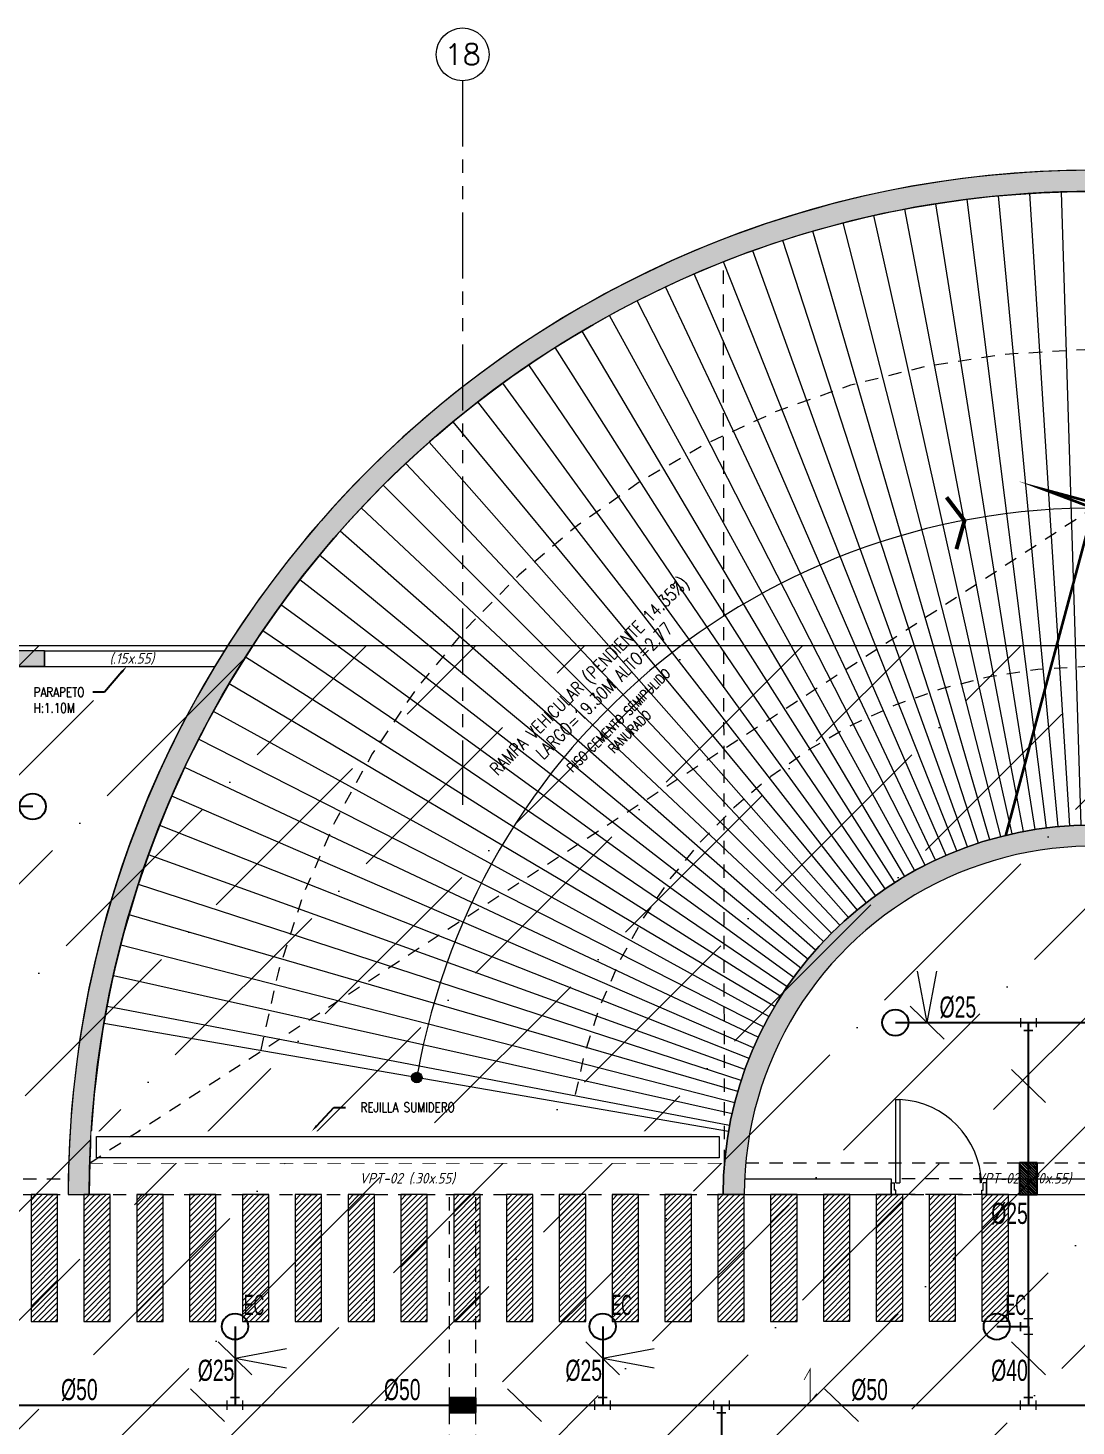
# Model space of a CAD drawing. Header units: millimetres. Extents: x 2085 to 2829, y 1347 to 1643.
# Drawn here: x 2213.61 to 2223.53, y 1451.9 to 1465.14 of the extents above; entities that cross this region are included whole.
import ezdxf
from ezdxf import colors
from ezdxf.entities.mleader import LeaderData, LeaderLine
from ezdxf.enums import TextEntityAlignment as Align
from ezdxf.math import Vec2, Vec3

# ---------------------------------------------------------------- set-up
doc = ezdxf.new("R2010")
doc.units = ezdxf.units.MM
doc.set_wipeout_variables(frame=1)
for name, pattern in [('DASHED2', [0.375, 0.25, -0.125]), ('HIDDEN', [0.375, 0.25, -0.125]), ('HIDDEN2', [0.1875, 0.125, -0.0625]), ('PHANTOM', [2.5, 1.25, -0.25, 0.25, -0.25, 0.25, -0.25]), ('PHANTOM2', [1.25, 0.625, -0.125, 0.125, -0.125, 0.125, -0.125])]:
    doc.linetypes.add(name, pattern=pattern)
doc.layers.get('0').update_dxf_attribs({"color": 251, "lineweight": 9})
for name, color, linetype, lineweight in [('000 SOS 911 - ACCESORIOS ACI', 3, 'Continuous', 20), ('000 SOS 911 ACCESORIOS', 3, 'Continuous', 20), ('000 SOS 911 ROCIADORES', 5, 'Continuous', 25), ('000 SOS 911 SOPORTES ACI', 3, 'Continuous', 25), ('000 SOS 911 TEXTOS ACI', 7, 'Continuous', 9), ('000 SOS 911 TUB. ENTERRADA  ACI', 5, 'DASHED2', 25), ('000 SOS 911 TUBERIA ACI', 3, 'Continuous', 25), ('A-EJES', 251, 'PHANTOM', 9), ('A-ESTRUCTURA-HATCH', 251, 'Continuous', 13), ('A-ESTRUCTURA-PLACAS', 251, 'Continuous', 13), ('A-ESTRUCTURA-VIGAS', 251, 'HIDDEN2', 13), ('A-HATCH', 251, 'Continuous', 9), ('A-MURO BAJO', 251, 'Continuous', 9), ('A-MUROS', 251, 'Continuous', 9), ('A-PROYECCIONES', 251, 'HIDDEN2', 9), ('A-PUERTAS', 251, 'Continuous', 9), ('A-TEXTO-ACABADO PISO', 251, 'Continuous', 13), ('A-TEXTO-AMBIENTES', 251, 'Continuous', 9), ('A-TEXTO-INDICACIONES', 251, 'Continuous', 13), ('CIRCULACION PEATONAL', 251, 'Continuous', 13)]:
    doc.layers.add(name, color=color, linetype=linetype, lineweight=lineweight)
doc.layers.add('A_50_Vigas Chata', color=251, linetype='HIDDEN', lineweight=13, plot=False)
doc.styles.add('APPIA -TEXTOS-GENERALES', font='isocp.shx', dxfattribs={"oblique": 15})
doc.styles.add('PIPE', font='ARIALN.TTF', dxfattribs={"width": 0.8})
doc.styles.add('ROMANS', font='romans.shx', dxfattribs={"width": 0.8})
doc.styles.add('TXT_COTAS', font='romans.shx', dxfattribs={"width": 0.8})

# ---------------------------------------------------------------- blocks, each defined once
blk = doc.blocks.new('002')
at = {"layer": '000 SOS 911 ROCIADORES'}
blk.add_circle((2884.506104445527, 1470.176833194866, 4.634801500000002e-09), 0.09524999999999999, dxfattribs=at)
at = {"layer": '000 SOS 911 ROCIADORES', "color": 5, "style": 'PIPE', "width": 0.6412731162854687}
blk.add_text('EC', height=0.1469262759924352, dxfattribs=at).set_placement((2884.569225549325, 1470.261506547405, 4.634801500000002e-09), (2884.719103270245, 1470.261506547405, 4.634801500000002e-09), align=Align.FIT)
blk = doc.blocks.new('003')
at = {"layer": '000 SOS 911 ROCIADORES', "xscale": 1.3, "yscale": 1.3, "zscale": 1.3}
blk.add_blockref('002', (-841.8386371544876, -416.7664252583314, -6.025241950000003e-09), dxfattribs=at)
blk = doc.blocks.new('ACCS.ELBOW.90')
at = {"layer": '000 SOS 911 - ACCESORIOS ACI', "color": 100}
for p, q in [((0.09787771556368699, 0.1681608932317555), (-0.09787771556368699, 0.1681608932317555)), ((0.1678695639186447, -0.0978777155636905), (0.1678695639186465, 0.0978777155636852))]:
    blk.add_line(p, q, dxfattribs=at)
at = {"layer": '000 SOS 911 - ACCESORIOS ACI', "color": 9}
for p in [(0, 0.1681608932317555), (0.1678695639186465, -1.8e-15)]:
    blk.add_line(p, (0, 0), dxfattribs=at)
blk = doc.blocks.new('007')
at = {"layer": '000 SOS 911 - ACCESORIOS ACI'}
for p, q in [((26830.92990924409, -4055.252466051674, -1.584734737499998e-08), (26830.83770673207, -4054.765165402389, -1.584734737499998e-08)), ((26830.92990924438, -4055.252466051674, -1.584734737499998e-08), (26831.02211175641, -4054.765165402389, -1.584734737499998e-08))]:
    blk.add_line(p, q, dxfattribs=at)
blk = doc.blocks.new('Soporte Longitudinal')
at = {"layer": '000 SOS 911 SOPORTES ACI', "const_width": 0.02}
blk.add_lwpolyline([(-0.1404625943177962, -0.1488582816818962), (-0.4048579904192593, 0), (0.4048579904192593, 0), (0.1965373173043189, 0.1643287883271114)], dxfattribs=at)
blk = doc.blocks.new('001')
at = {"layer": '000 SOS 911 ROCIADORES'}
blk.add_circle((2878.50211119696, 1470.134430152549, 1.5857718125e-08), 0.09524999999999999, dxfattribs=at)
blk = doc.blocks.new('PASE EN VIGA')
at = {"layer": '000 SOS 911 TUB. ENTERRADA  ACI'}
h = blk.add_hatch(dxfattribs=at)
h.set_pattern_fill('ANSI31', color=6, scale=0.004599999999999937)
h.set_pattern_definition([(45, (0, 0), (-0.01032729453922938, 0.01032729453922938), [])])
h.paths.add_polyline_path([(2188.782510092918, 1180.570196771768), (2188.782510092918, 1180.710196771768), (2188.532510092918, 1180.710196771768), (2188.532510092918, 1180.570196771768)])
at = {"layer": '000 SOS 911 TUB. ENTERRADA  ACI', "color": 6, "linetype": 'ByBlock'}
blk.add_lwpolyline([(2188.532510092918, 1180.570196771768), (2188.782510092918, 1180.570196771768), (2188.782510092918, 1180.710196771768), (2188.532510092918, 1180.710196771768)], close=True, dxfattribs=at)
blk = doc.blocks.new('d')
for p, q in [((1.31926236115396, 3.241842523682863), (3.580855242908001, 8.79928784398362)), ((1.374077335931361, 3.219459361163899), (3.729291272349656, 8.737413005903363, -1.935233945738587e-05)), ((1.474524972960353, 3.174709940562025), (4.001899867318571, 8.615961749805138, -1.935233945738587e-05)), ((1.573517434298992, 3.126827463274822), (4.270559070631862, 8.486007581697777, -1.935233945738587e-05)), ((1.670957022346556, 3.075859186239541), (4.535003745928407, 8.347678747028112, -1.935233945738587e-05)), ((1.766747577115893, 3.021855406463146), (4.794972921721637, 8.201111760688946, -1.935233945738587e-05)), ((1.860794566571712, 2.964869421208277), (5.050210038200021, 8.046451267786324, -1.935233945738587e-05)), ((1.953005175106227, 2.904957466991618), (5.300463206134737, 7.88384989858605, -1.935233945738587e-05)), ((2.043288405053318, 2.842178670689464), (5.545485457405448, 7.713468122296035, -1.935233945738587e-05)), ((2.131555154919624, 2.776594987139106), (5.785034984350204, 7.535474083386362, -1.935233945738587e-05)), ((2.217718318104744, 2.70827113953419), (6.018875379115343, 7.350043442333117, -1.935233945738587e-05)), ((2.301692859269679, 2.637274556094781), (6.246775871142745, 7.157359194941819, -1.935233945738587e-05)), ((2.383395908400416, 2.563675300218165), (6.468511549755931, 6.957611497491598, -1.935233945738587e-05)), ((2.462746833451092, 2.487546006217599), (6.683863587677479, 6.750997479306534, -1.935233945738587e-05)), ((2.53966732416302, 2.408961805514991), (6.892619461752474, 6.537721040425822, -1.935233945738587e-05)), ((2.614081471227109, 2.32800024934113), (7.094573149457574, 6.317992660216987, -1.935233945738587e-05)), ((2.68591583520174, 2.244741237722337), (7.2895253514871, 6.092029184335843, -1.935233945738587e-05)), ((2.755099523812532, 2.159266939386725), (7.477283671498299, 5.860053610987961, -1.935233945738587e-05)), ((2.821564262732863, 2.071661703288555), (7.657662815414369, 5.622294872067869, -1.935233945738587e-05)), ((2.885244456119835, 1.982011988060549), (7.830484771169722, 5.378987606847659, -1.935233945738587e-05)), ((2.946077263914049, 1.890406266786158), (7.995578982867301, 5.130371931241825, -1.935233945738587e-05)), ((3.004002648405731, 1.796934942947701), (8.152782524935901, 4.876693197526038, -1.935233945738587e-05)), ((3.058963445015252, 1.70169025962241), (8.301940253935754, 4.61820175522007, -1.935233945738587e-05)), ((3.110905413515866, 1.60476621449925), (8.442904969677329, 4.355152706615627, -1.935233945738587e-05)), ((3.159777294844389, 1.506258459063247), (8.57553755864501, 4.087805648334324, -1.935233945738587e-05)), ((3.205530856736004, 1.406264207558706), (8.699707126244903, 3.816424418240786, -1.935233945738587e-05)), ((3.248120948672295, 1.304882142692804), (8.815291133709252, 3.541276837931946, -1.935233945738587e-05)), ((3.287505534477532, 1.202212317846715), (8.922175513580441, 3.262634446145967, -1.935233945738587e-05)), ((3.323645750992, 1.0983560543973), (9.020254783332348, 2.980772227048874, -1.935233945738587e-05)), ((3.356505929492414, 0.9934158457908779), (9.109432150609791, 2.695968345738947, -1.935233945738587e-05)), ((3.386053642258048, 0.8874952562619001), (9.189619608223438, 2.40850386954844, -1.935233945738587e-05)), ((3.412259728647768, 0.7806988153606653), (9.260738019831479, 2.118662490742281, -1.935233945738587e-05)), ((3.435098326765001, 0.6731319196987897), (9.322717201896012, 1.826730247586966, -1.935233945738587e-05)), ((3.454546898603439, 0.5649007232859731), (9.375495987012982, 1.532995242625475, -1.935233945738587e-05)), ((3.470586248673499, 0.4561120392754674), (9.419022290036082, 1.237747357226908, -1.935233945738587e-05)), ((3.483200548216701, 0.3468732265755534), (9.453253155574203, 0.9412779631093144, -1.935233945738587e-05)), ((3.492377351038158, 0.2372920925263315), (9.478154800832272, 0.6438796417787671, -1.935233945738587e-05)), ((3.498107598163188, 0.127476779744029), (9.493702651932836, 0.345845889300108, -1.935233945738587e-05)), ((3.500385635532439, 0.01753566227853298), (9.499881364405155, 0.04747082875110209, -1.935233945738587e-05)), ((3.499209214933217, -0.09242275985889137), (9.496684841811657, -0.2509510805830359, -1.935233945738587e-05)), ((3.494579497724771, -0.2022899724543095), (9.484116236679256, -0.5491253305226564, -1.935233945738587e-05)), ((3.486501052044332, -0.3119575502350926), (9.462187955155969, -0.8467576615512371, -1.935233945738587e-05)), ((3.474981850944459, -0.4213172625750303), (9.430921635590494, -1.14355434384197, -1.935233945738587e-05)), ((3.441670037806034, -0.638681803829968), (9.340507494285703, -1.733470269246027, -1.935233945738587e-05)), ((3.460033261217177, -0.5302611847873777), (9.390348134562373, -1.439222475513816, -1.935233945738587e-05))]:
    blk.add_line(p, q)
blk = doc.blocks.new('EST P2')
at = {"layer": 'A-ESTRUCTURA-HATCH'}
h = blk.add_hatch(color=256, dxfattribs=at)
h.dxf.hatch_style = 1
h.paths.add_polyline_path([(-19.42454421301954, 5.949952380731702), (-23.37435528813512, 5.950003188103437), (-23.37435531269875, 4.999874646775424), (-25.48999954410829, 4.999861490912735), (-25.48999954963801, 4.849997581914067), (-23.22435531657538, 4.8499975791201), (-23.22435529221548, 5.750001259148121), (-19.57455582960392, 5.749954310245812), (-19.57462552393554, 4.849997573532164), (-18.02999961125897, 4.849997571669519), (-18.03000054348377, 4.9999078810215), (-19.42461444219225, 4.999899208545685)])
h.paths.add_polyline_path([(-25.53999954409664, 4.999861179850996), (-32.39999948799959, 4.999818521551788), (-32.3999994880287, 4.849997592158616), (-25.53999954409664, 4.84999758284539)])
h.paths.add_polyline_path([(-32.44999948248733, 4.999818211421371), (-39.90999878715957, 4.999771821312606), (-39.90999879219453, 4.849997603334486), (-32.44999948801706, 4.849997592158616)])
h.paths.add_polyline_path([(-39.95999878717703, 4.999771510250866), (-44.73500013299054, 4.99974181689322), (-44.73500013299054, 4.849997609853745), (-39.95999878717703, 4.849997603334486)])
h.paths.add_polyline_path([(-44.78500031813746, 5.04999892693013), (-45.03499994921731, 5.049997372552752), (-45.03500012474251, 0.1499976441264153), (-47.2400001185888, 0.1499976376071572), (-47.24000011771568, -0.1500064684078097), (-44.78499937866582, -0.150002358481288)])
h.paths.add_polyline_path([(-46.98999938092311, -0.2000023573637009), (-47.24000011754106, -0.2000023582950234), (-47.24000010010786, -6.10000235773623), (-46.98999976037885, -6.100002356804907)])
h.paths.add_polyline_path([(-46.98999976360938, -6.150002356618643), (-47.24000009993324, -6.150002356618643), (-47.24000008427538, -11.40000240504742), (-46.99000008456642, -11.40000268258154)])
h.paths.add_polyline_path([(-39.95999879218289, -11.15001042559743), (-46.94000008516014, -11.1500026518479), (-46.94000008516014, -11.3000027379021), (-39.95999895894784, -11.3000104976818)])
h.paths.add_polyline_path([(-32.44999948801706, -11.15001878980547), (-39.90999879219453, -11.15001048147678), (-39.90999907013611, -11.30001055356115), (-32.449999654782, -11.30001884698868)])
h.paths.add_polyline_path([(-25.53999940329231, -11.15002648532391), (-32.39999978075502, -11.15001884568483), (-32.39999978075502, -11.30001890286803), (-25.53999940329231, -11.3000265294686)])
h.paths.add_polyline_path([(-18.02999961131718, -11.15003484953195), (-25.48999954963801, -11.15002654120326), (-25.48999969603028, -11.30002658534795), (-18.02999983073096, -11.30003487877548)])
h.paths.add_polyline_path([(-11.11999952653423, -11.15004254505038), (-17.97999961132882, -11.1500349054113), (-17.9799998307426, -11.30003493465483), (-11.11999967833981, -11.3000425612554)])
h.paths.add_polyline_path([(-3.609999100299319, -11.15005090925843), (-11.06999967287993, -11.15004260092974), (-11.06999967835145, -11.30004261620343), (-3.609999100299319, -11.30005090963095)])
h.paths.add_polyline_path([(3.600000203878153, -11.15003591496497), (-3.559999100310961, -11.15003591496497), (-3.559999100310961, -11.30006590392441), (3.600000203878153, -11.30006590392441)])
h.paths.add_polyline_path([(12.20000014224206, -11.15003591496497), (3.650000203866512, -11.15003591496497), (3.650000203866512, -11.30006590392441), (12.20000014224206, -11.30006590392441)])
h.paths.add_polyline_path([(18.02000008063624, -11.15003591496497), (12.25000014223042, -11.15003591496497), (12.25000013565295, -11.30006590392441), (18.02000008063624, -11.30006590392441)])
h.paths.add_polyline_path([(23.0200000719924, -11.15003591496497), (18.0700000806246, -11.15003591496497), (18.0700000806246, -11.30006590392441), (23.0200000719924, -11.30006590392441)])
h.paths.add_polyline_path([(30.23000007195515, -11.15003591496497), (23.07000007198076, -11.15003591496497), (23.07000007198076, -11.30006590392441), (30.23000007195515, -11.30006590392441)])
h.paths.add_polyline_path([(35.53000069750124, -11.15003591496497), (30.2800000719435, -11.15003591496497), (30.2800000719435, -11.30006590392441), (35.53000069750124, -11.30006590392441)])
h.paths.add_polyline_path([(43.04000428621657, -11.15007819328457), (35.5800006974896, -11.1500659417361), (35.5800006974896, -11.30000240541995), (43.04000428621657, -11.30001465696841)])
h.paths.add_polyline_path([(49.95000006299233, -11.15008954145014), (43.09000428620493, -11.15007827524096), (43.09000428620493, -11.3000147389248), (49.95000006299233, -11.30002600513399)])
h.paths.add_polyline_path([(57.46000006297254, -11.150101874955), (50.00000006298069, -11.15008962340653), (50.00000006298069, -11.30002608709037), (57.46000006297254, -11.30003833863884)])
h.paths.add_polyline_path([(64.37000006283051, -11.15011322218925), (57.5100000629609, -11.15010195691139), (57.5100000629609, -11.30003842059523), (64.37000006283051, -11.30004968587309)])
h.paths.add_polyline_path([(71.88000514596933, -11.1501255556941), (64.42000006281887, -11.15011330507696), (64.42000006281887, -11.3000497687608), (71.88000514596933, -11.30006201937795)])
h.paths.add_polyline_path([(59.80066835694015, -0.1500026788562536), (60.00066835692269, -0.1500026788562536, -0.6169162822924574), (65.27212526180665, 2.49638928938657), (65.27216933167074, -0.149981296621263), (65.42216933166492, -0.149981296621263), (65.42211837161449, 2.377740446478128, -0.2216645900701162), (66.60067913253442, -0.1499448418617249), (66.80067913257517, -0.1499448418617249, 0.9999904404379557)], flags=0)
h.paths.add_polyline_path([(72.80066904652631, -0.150002677924931), (73.00066904653795, -0.150002677924931, 1), (53.60066905873828, -0.1500023929402232), (53.80066905874992, -0.1500023929402232, -1)])
h.paths.add_polyline_path([(53.37566821934888, 4.999995731748641), (51.86500603394234, 4.999995731748641), (51.86500550658093, 4.849997512064874), (53.37567124812631, 4.84999814722687)])
h.paths.add_polyline_path([(51.86500180145958, 4.99999943934381), (47.91502163003315, 4.99999943934381), (47.91502161763492, -0.1499986853450537), (50.25000492052641, -0.1499986853450537), (50.25000491813989, 1.266598701477051e-06), (48.0650059216423, 1.311302185058594e-06), (48.06500596355181, 2.050003058277071), (50.01500671176473, 2.049963342025876), (50.01500671176473, 2.199976992793381), (48.06500595621765, 2.199977087788284), (48.06500601166044, 4.85000130161643), (51.7150060031563, 4.850001225247979), (51.71499513977324, 1.899957737885416), (51.8649951351108, 1.899957733228803), (51.86500550658093, 4.849997512064874), (51.86500159354182, 4.849997512064874)])
h.paths.add_polyline_path([(47.86501720309025, 4.99999622721225), (43.09000536089297, 4.999996665865183), (43.09000534727238, 4.849997505545616), (47.86501677153865, 4.849997607059777)])
h.paths.add_polyline_path([(43.04000575788086, 4.999996669590473), (35.5800006974896, 4.999997347593307), (35.5800006974896, 4.849997348152101), (43.04000534734223, 4.849997504614294)])
h.paths.add_polyline_path([(32.72605391667457, 5.949791002087295), (28.77605391669204, 5.949791002087295), (28.77605391669204, 4.999996877275407), (23.07000007582246, 4.999997023493052), (23.07000007198076, 4.849997632205486), (28.92605391668621, 4.849997663870454), (28.92605391668621, 5.749791001901031), (32.57605391668039, 5.749791001901031), (32.57605391668039, 4.849997683428228), (35.52999999574968, 4.849997699260712), (35.52999999574968, 4.999996704980731), (32.72605391667457, 4.999996776692569)])
h.paths.add_polyline_path([(23.02000007691095, 4.999997024424374), (18.07000008557225, 4.999997151084244), (18.0700000806246, 4.849997605197132), (23.0200000719924, 4.849997632205486)])
h.paths.add_polyline_path([(18.02000008558389, 4.999997152015567), (12.25000013713725, 4.999997299164534), (12.25000013713725, 4.849997574463487), (18.02000008063624, 4.849997605197132)])
h.paths.add_polyline_path([(12.20000014360994, 4.999997301027179), (5.875668724213028, 4.999997462145984), (5.875668717751978, 4.849997540004551), (12.20000014360994, 4.849997573532164)])
h.paths.add_polyline_path([(3.774802909989376, 4.999997524544597), (-3.559999100310961, 4.999996072612703), (-3.559999100310961, 4.849997400306165), (-0.1750111099681817, 4.849997605197132), (-0.1750110472203232, -0.1505992198362947), (1.924988952785498, -0.1505992198362947), (1.925019685091684, -0.0003989655524492264), (-0.02486257418058813, -1.862645149230957e-09), (-0.02486252749804407, 2.0499999942258), (3.774804468121147, 2.050086794421077), (3.774804468121147, 2.199980984441936), (-0.02486189515911974, 2.199999641627073), (-0.02486182996653952, 4.849999653175473), (3.624805167521117, 4.849999565631151), (3.624805109779118, 3.199881113134325), (3.774805110704619, 3.199881108477712)])
h.paths.add_polyline_path([(-3.609999800828518, 4.999997551552951), (-11.07000075170072, 4.999951161444187), (-11.06999981921399, 4.849997561424971), (-3.609999800828518, 4.849997551180422)])
h.paths.add_polyline_path([(-11.11999952650513, 4.999950850382447), (-17.98000054349541, 4.99990819208324), (-17.97999963368056, 4.849997571669519), (-11.11999952650513, 4.849997561424971)])
h = blk.add_hatch(color=256, dxfattribs=at)
h.dxf.hatch_style = 1
h.paths.add_polyline_path([(59.80066835694015, -0.1500026788562536), (60.00066835692269, -0.1500026788562536, -0.6169162822924577), (65.27212526180665, 2.49638928938657), (65.27216933167074, -0.149981296621263), (65.42216933166492, -0.149981296621263), (65.42211837161449, 2.377740446478128, -0.2216645900701165), (66.60067913253442, -0.1499448418617249), (66.80067913257517, -0.1499448418617249, 0.999990440225596)])
at = {"layer": 'A-ESTRUCTURA-PLACAS'}
for points in [[(73.00066904653795, -0.150002677924931, 1), (53.60066905873828, -0.1500023929402232), (53.80066905874992, -0.1500023929402232, -1), (72.80066904652631, -0.150002677924931)], [(66.60067913253442, -0.1499448418617249, 0.2216645900701165), (65.42211837161449, 2.377740446478128), (65.42216933166492, -0.149981296621263), (65.27216933167074, -0.149981296621263), (65.27212526180665, 2.49638928938657, 0.6169162822924578), (60.00066835692269, -0.1500026788562536), (59.80066835694015, -0.1500026788562536, -0.9999904402331805), (66.80067913257517, -0.1499448418617249), (66.60066855713376, -0.1499448418617249)]]:
    blk.add_lwpolyline(points, format="xyb", close=True, dxfattribs=at)
blk.add_lwpolyline([(51.86500159354182, 4.849997512064874), (53.37567124812631, 4.84999814722687), (53.37566821934888, 4.999995731748641), (51.86500180145958, 4.999995731748641)], close=True, dxfattribs=at)
at = {"layer": 'A-ESTRUCTURA-VIGAS'}
blk.add_line((53.37566821934888, 4.999995731748641), (55.08072271908168, 4.999995731748641), dxfattribs=at)
for points in [[(53.37567124812631, 4.84999814722687), (54.98863000946585, 4.84999814722687)], [(53.80540706124157, 0.1499967956915498), (59.81354955583811, 0.149997123517096)], [(60.01433341001393, 0.1499973880127072), (65.27216859796317, 0.1500187031924725)], [(50.25000070992974, -2.399086952209473e-06), (53.60066907125292, -2.678483724594116e-06)], [(50.25000069741509, -0.1500023985281587), (53.60066905873828, -0.150002677924931)], [(53.80066904626437, -0.1500032041221857), (59.80066835694015, -0.1500028753653169)], [(57.21000006317627, -6.150002076290548), (57.21000006317627, -0.1500020762905478)], [(57.46000006317627, -6.150002076290548), (57.46000006317627, -0.1500020762905478)], [(60.00066835692269, -0.1500026788562536), (65.27216933167074, -0.149981296621263)]]:
    blk.add_lwpolyline(points, dxfattribs=at)
at = {"layer": 'A_50_Vigas Chata', "char_height": 0.1, "attachment_point": 5, "style": 'APPIA -TEXTOS-GENERALES'}
for s, insert in [('(.15x.55)', (54.20340721046466, 4.923177390267369)), ('VPT-02 (.30x.55)', (56.80947416899858, 0.000203418574983516)), ('VPT-02 (.30x.55)', (62.64324467339031, 0.0002206423932875623))]:
    blk.add_mtext(s, dxfattribs=dict(at, insert=insert))
blk = doc.blocks.new('EJES 1P')
at = {"layer": 'A-EJES', "linetype": 'PHANTOM2'}
blk.add_lwpolyline([(102.3443361287354, 5.35111428797245), (102.3443350671732, -1.50995859503746)], dxfattribs=at)
at = {"layer": 'A-EJES', "linetype": 'Continuous'}
blk.add_circle((102.3443361282989, 5.598196466453373), 0.25, dxfattribs=at)
at = {"layer": 'A-EJES', "linetype": 'Continuous', "style": 'ROMANS'}
blk.add_text('18', height=0.2, dxfattribs=at).set_placement((102.3443361282989, 5.598196465522051), align=Align.MIDDLE_CENTER)
blk = doc.blocks.new('A$C5E423DB2')
at = {"layer": 'A-PUERTAS'}
for p, q in [((0.0380998527398333, 0.0999998934566975), (0.0380998511100188, 0.7999998889863491)), ((0.0380998511100188, 0.7999998889863491), (0.0730998511426151, 0.7999998852610588)), ((0.0730998511426151, 0.7999998852610588), (0.0730998527724296, 0.0999998934566975)), ((0.0380998527398333, 0.0999998934566975), (0.0730998527724296, 0.0999998934566975))]:
    blk.add_line(p, q, dxfattribs=at)
at = {"layer": 'A-PUERTAS', "linetype": 'Continuous'}
for p, q in [((-1.472653821e-07, -1.11758709e-07), (-1.472653821e-07, 0.0999998897314072)), ((-1.472653821e-07, 0.0999998897314072), (0.0280998527305201, 0.0999998934566975)), ((0.0280998527305201, 0.0380998887121678), (0.0280998527305201, 0.0999998934566975)), ((0.0380998527398333, 0.0380998887121678), (0.0280998527305201, 0.0380998887121678)), ((0.0380998527398333, -1.11758709e-07), (0.0380998527398333, 0.0380998887121678)), ((0.7618998530087993, -1.11758709e-07), (0.7618998530087993, 0.0380998887121678)), ((0.7618998530087993, 0.0380998887121678), (0.7718998530181125, 0.0380998887121678)), ((0.7999998530140147, 0.0999998897314072), (0.7718998530181125, 0.0999998934566975)), ((0.7718998530181125, 0.0380998887121678), (0.7718998530181125, 0.0999998934566975)), ((0.7999998528975995, -1.11758709e-07), (0.7999998528975995, 0.0999998897314072)), ((-1.472653821e-07, -1.11758709e-07), (0.0380998527398333, -1.11758709e-07)), ((0.7999998530140147, -1.11758709e-07), (0.7618998530087993, -1.11758709e-07))]:
    blk.add_line(p, q, dxfattribs=at)
at = {"layer": 'A-PUERTAS', "color": 7, "linetype": 'Continuous'}
blk.add_arc((0.0365533265285194, 0.0793452113866806), 0.7215807719765989, 1.640270668491661, 87.09684895294437, dxfattribs=at)
blk = doc.blocks.new('*U223')
at = {"layer": 'CIRCULACION PEATONAL'}
h = blk.add_hatch(dxfattribs=at)
h.set_pattern_fill('ANSI31', color=256, scale=0.3)
h.set_pattern_definition([(45, (-1.24963215764578, 0), (-0.02651650429449553, 0.02651650429449553), [])])
h.paths.add_polyline_path([(-0.9526332741646426, 0.2275326177477837), (-1.202633274106435, 0.2275326177477837), (-1.202633274106435, -0.9724673796445131), (-0.9526332741646426, -0.9724673796445131)])
h = blk.add_hatch(dxfattribs=at)
h.set_pattern_fill('ANSI31', color=256, scale=0.3)
h.set_pattern_definition([(45, (-0.7496321576457801, 0), (-0.02651650429449553, 0.02651650429449553), [])])
h.paths.add_polyline_path([(-0.4526332741646426, 0.2275326177477837), (-0.702633274106435, 0.2275326177477837), (-0.702633274106435, -0.9724673796445131), (-0.4526332741646426, -0.9724673796445131)])
h = blk.add_hatch(dxfattribs=at)
h.set_pattern_fill('ANSI31', color=256, scale=0.3)
h.set_pattern_definition([(45, (-0.2496321576457801, 0), (-0.02651650429449553, 0.02651650429449553), [])])
h.paths.add_polyline_path([(0.04736672583535739, 0.2275326177477837), (-0.2026332741064349, 0.2275326177477837), (-0.2026332741064349, -0.9724673796445131), (0.04736672583535739, -0.9724673796445131)])
h = blk.add_hatch(dxfattribs=at)
h.set_pattern_fill('ANSI31', color=256, scale=0.3)
h.set_pattern_definition([(45, (0.2503678423542199, 0), (-0.02651650429449553, 0.02651650429449553), [])])
h.paths.add_polyline_path([(0.5473667258353574, 0.2275326177477837), (0.2973667258935651, 0.2275326177477837), (0.2973667258935651, -0.9724673796445131), (0.5473667258353574, -0.9724673796445131)])
h = blk.add_hatch(dxfattribs=at)
h.set_pattern_fill('ANSI31', color=256, scale=0.3)
h.set_pattern_definition([(45, (0.7503678423542199, 0), (-0.02651650429449553, 0.02651650429449553), [])])
h.paths.add_polyline_path([(1.047366725835357, 0.2275326177477837), (0.797366725893565, 0.2275326177477837), (0.797366725893565, -0.9724673796445131), (1.047366725835357, -0.9724673796445131)])
h = blk.add_hatch(dxfattribs=at)
h.set_pattern_fill('ANSI31', color=256, scale=0.3)
h.set_pattern_definition([(45, (1.25036784235422, 0), (-0.02651650429449553, 0.02651650429449553), [])])
h.paths.add_polyline_path([(1.547366725835357, 0.2275326177477837), (1.297366725893565, 0.2275326177477837), (1.297366725893565, -0.9724673796445131), (1.547366725835357, -0.9724673796445131)])
h = blk.add_hatch(dxfattribs=at)
h.set_pattern_fill('ANSI31', color=256, scale=0.3)
h.set_pattern_definition([(45, (1.75036784235422, 0), (-0.02651650429449553, 0.02651650429449553), [])])
h.paths.add_polyline_path([(2.047366725835357, 0.2275326177477837), (1.797366725893565, 0.2275326177477837), (1.797366725893565, -0.9724673796445131), (2.047366725835357, -0.9724673796445131)])
h = blk.add_hatch(dxfattribs=at)
h.set_pattern_fill('ANSI31', color=256, scale=0.3)
h.set_pattern_definition([(45, (2.25036784235422, 0), (-0.02651650429449553, 0.02651650429449553), [])])
h.paths.add_polyline_path([(2.547366725835357, 0.2275326177477837), (2.297366725893565, 0.2275326177477837), (2.297366725893565, -0.9724673796445131), (2.547366725835357, -0.9724673796445131)])
h = blk.add_hatch(dxfattribs=at)
h.set_pattern_fill('ANSI31', color=256, scale=0.3)
h.set_pattern_definition([(45, (2.75036784235422, 0), (-0.02651650429449553, 0.02651650429449553), [])])
h.paths.add_polyline_path([(3.047366725835357, 0.2275326177477837), (2.797366725893565, 0.2275326177477837), (2.797366725893565, -0.9724673796445131), (3.047366725835357, -0.9724673796445131)])
h = blk.add_hatch(dxfattribs=at)
h.set_pattern_fill('ANSI31', color=256, scale=0.3)
h.set_pattern_definition([(45, (3.25036784235422, 0), (-0.02651650429449553, 0.02651650429449553), [])])
h.paths.add_polyline_path([(3.547366725835357, 0.2275326177477837), (3.297366725893565, 0.2275326177477837), (3.297366725893565, -0.9724673796445131), (3.547366725835357, -0.9724673796445131)])
h = blk.add_hatch(dxfattribs=at)
h.set_pattern_fill('ANSI31', color=256, scale=0.3)
h.set_pattern_definition([(45, (3.75036784235422, 0), (-0.02651650429449553, 0.02651650429449553), [])])
h.paths.add_polyline_path([(4.047366725835357, 0.2275326177477837), (3.797366725893565, 0.2275326177477837), (3.797366725893565, -0.9724673796445131), (4.047366725835357, -0.9724673796445131)])
h = blk.add_hatch(dxfattribs=at)
h.set_pattern_fill('ANSI31', color=256, scale=0.3)
h.set_pattern_definition([(45, (4.25036784235422, 0), (-0.02651650429449553, 0.02651650429449553), [])])
h.paths.add_polyline_path([(4.547366725835357, 0.2275326177477837), (4.297366725893565, 0.2275326177477837), (4.297366725893565, -0.9724673796445131), (4.547366725835357, -0.9724673796445131)])
h = blk.add_hatch(dxfattribs=at)
h.set_pattern_fill('ANSI31', color=256, scale=0.3)
h.set_pattern_definition([(45, (4.75036784235422, 0), (-0.02651650429449553, 0.02651650429449553), [])])
h.paths.add_polyline_path([(5.047366725835357, 0.2275326177477837), (4.797366725893565, 0.2275326177477837), (4.797366725893565, -0.9724673796445131), (5.047366725835357, -0.9724673796445131)])
h = blk.add_hatch(dxfattribs=at)
h.set_pattern_fill('ANSI31', color=256, scale=0.3)
h.set_pattern_definition([(45, (5.25036784235422, 0), (-0.02651650429449553, 0.02651650429449553), [])])
h.paths.add_polyline_path([(5.547366725835357, 0.2275326177477837), (5.297366725893565, 0.2275326177477837), (5.297366725893565, -0.9724673796445131), (5.547366725835357, -0.9724673796445131)])
h = blk.add_hatch(dxfattribs=at)
h.set_pattern_fill('ANSI31', color=256, scale=0.3)
h.set_pattern_definition([(45, (5.75036784235422, 0), (-0.02651650429449553, 0.02651650429449553), [])])
h.paths.add_polyline_path([(6.047366725835357, 0.2275326177477837), (5.797366725893565, 0.2275326177477837), (5.797366725893565, -0.9724673796445131), (6.047366725835357, -0.9724673796445131)])
h = blk.add_hatch(dxfattribs=at)
h.set_pattern_fill('ANSI31', color=256, scale=0.3)
h.set_pattern_definition([(45, (6.25036784235422, 0), (-0.02651650429449553, 0.02651650429449553), [])])
h.paths.add_polyline_path([(6.547366725835357, 0.2275326177477837), (6.297366725893565, 0.2275326177477837), (6.297366725893565, -0.9724673796445131), (6.547366725835357, -0.9724673796445131)])
h = blk.add_hatch(dxfattribs=at)
h.set_pattern_fill('ANSI31', color=256, scale=0.3)
h.set_pattern_definition([(45, (6.75036784235422, 0), (-0.02651650429449553, 0.02651650429449553), [])])
h.paths.add_polyline_path([(7.047366725835357, 0.2275326177477837), (6.797366725893565, 0.2275326177477837), (6.797366725893565, -0.9724673796445131), (7.047366725835357, -0.9724673796445131)])
h = blk.add_hatch(dxfattribs=at)
h.set_pattern_fill('ANSI31', color=256, scale=0.3)
h.set_pattern_definition([(45, (7.25036784235422, 0), (-0.02651650429449553, 0.02651650429449553), [])])
h.paths.add_polyline_path([(7.547366725835357, 0.2275326177477837), (7.297366725893565, 0.2275326177477837), (7.297366725893565, -0.9724673796445131), (7.547366725835357, -0.9724673796445131)])
h = blk.add_hatch(dxfattribs=at)
h.set_pattern_fill('ANSI31', color=256, scale=0.3)
h.set_pattern_definition([(45, (7.75036784235422, 0), (-0.02651650429449553, 0.02651650429449553), [])])
h.paths.add_polyline_path([(8.047366725835357, 0.2275326177477837), (7.797366725893565, 0.2275326177477837), (7.797366725893565, -0.9724673796445131), (8.047366725835357, -0.9724673796445131)])
for points in [[(-1.202633274106435, -0.9724673796445131), (-0.9526332741646426, -0.9724673796445131), (-0.9526332741646426, 0.2275326177477837), (-1.202633274106435, 0.2275326177477837)], [(-0.702633274106435, -0.9724673796445131), (-0.4526332741646426, -0.9724673796445131), (-0.4526332741646426, 0.2275326177477837), (-0.702633274106435, 0.2275326177477837)], [(-0.2026332741064349, -0.9724673796445131), (0.04736672583535739, -0.9724673796445131), (0.04736672583535739, 0.2275326177477837), (-0.2026332741064349, 0.2275326177477837)], [(0.2973667258935651, -0.9724673796445131), (0.5473667258353574, -0.9724673796445131), (0.5473667258353574, 0.2275326177477837), (0.2973667258935651, 0.2275326177477837)], [(0.797366725893565, -0.9724673796445131), (1.047366725835357, -0.9724673796445131), (1.047366725835357, 0.2275326177477837), (0.797366725893565, 0.2275326177477837)], [(1.297366725893565, -0.9724673796445131), (1.547366725835357, -0.9724673796445131), (1.547366725835357, 0.2275326177477837), (1.297366725893565, 0.2275326177477837)], [(1.797366725893565, -0.9724673796445131), (2.047366725835357, -0.9724673796445131), (2.047366725835357, 0.2275326177477837), (1.797366725893565, 0.2275326177477837)], [(2.297366725893565, -0.9724673796445131), (2.547366725835357, -0.9724673796445131), (2.547366725835357, 0.2275326177477837), (2.297366725893565, 0.2275326177477837)], [(2.797366725893565, -0.9724673796445131), (3.047366725835357, -0.9724673796445131), (3.047366725835357, 0.2275326177477837), (2.797366725893565, 0.2275326177477837)], [(3.297366725893565, -0.9724673796445131), (3.547366725835357, -0.9724673796445131), (3.547366725835357, 0.2275326177477837), (3.297366725893565, 0.2275326177477837)], [(3.797366725893565, -0.9724673796445131), (4.047366725835357, -0.9724673796445131), (4.047366725835357, 0.2275326177477837), (3.797366725893565, 0.2275326177477837)], [(4.297366725893565, -0.9724673796445131), (4.547366725835357, -0.9724673796445131), (4.547366725835357, 0.2275326177477837), (4.297366725893565, 0.2275326177477837)], [(4.797366725893565, -0.9724673796445131), (5.047366725835357, -0.9724673796445131), (5.047366725835357, 0.2275326177477837), (4.797366725893565, 0.2275326177477837)], [(5.297366725893565, -0.9724673796445131), (5.547366725835357, -0.9724673796445131), (5.547366725835357, 0.2275326177477837), (5.297366725893565, 0.2275326177477837)], [(5.797366725893565, -0.9724673796445131), (6.047366725835357, -0.9724673796445131), (6.047366725835357, 0.2275326177477837), (5.797366725893565, 0.2275326177477837)], [(6.297366725893565, -0.9724673796445131), (6.547366725835357, -0.9724673796445131), (6.547366725835357, 0.2275326177477837), (6.297366725893565, 0.2275326177477837)], [(6.797366725893565, -0.9724673796445131), (7.047366725835357, -0.9724673796445131), (7.047366725835357, 0.2275326177477837), (6.797366725893565, 0.2275326177477837)], [(7.297366725893565, -0.9724673796445131), (7.547366725835357, -0.9724673796445131), (7.547366725835357, 0.2275326177477837), (7.297366725893565, 0.2275326177477837)], [(7.797366725893565, -0.9724673796445131), (8.047366725835357, -0.9724673796445131), (8.047366725835357, 0.2275326177477837), (7.797366725893565, 0.2275326177477837)]]:
    blk.add_lwpolyline(points, close=True, dxfattribs=at)

msp = doc.modelspace()

# ---------------------------------------------------------------- hatches: boundary and pattern name
h = msp.add_hatch()
h.set_pattern_fill('ANSI36', color=4, scale=0.23)
h.set_pattern_definition([(45, (-12.33495119971076, -79.99999862214872), (0.3872735452211073, 1.42000299914406), [1.825625, -0.365125, 0, -0.365125])])
h.paths.add_polyline_path([(2232.270570671834, 1459.287876240417), (2183.58556606099, 1459.287876240417), (2183.58556606099, 1442.83781720221), (2232.270570671834, 1442.83781720221)])
h = msp.add_hatch(color=256)
h.dxf.hatch_style = 1
edge = h.paths.add_edge_path()
edge.add_arc((2217.291498592584, 1455.196713638927), 0.04999999999999958, 0, 360)
h = msp.add_hatch()
h.set_pattern_fill('_USER', color=8, scale=0.05, angle=-89.99999999348928, pattern_type=0)
h.set_pattern_definition([(270.000000008517, (-8185930.228531335, 227891.945100415), (0.05000000000000002, 5.681671279289535e-12), [])])
h.paths.add_polyline_path([(2220.154113578372, 1454.637874635371), (2220.154113578837, 1454.437874634254), (2214.260193188204, 1454.437774340126), (2214.26019318832, 1454.637774340312)])

# ---------------------------------------------------------------- linework, layer by layer
for points, const_width in [([(2224.490429736783, 1463.553794728492), (2223.708639724434, 1460.635842854988), (2223.225673801986, 1460.765241130155), (2224.165725995109, 1460.409851393562), (2223.682760071264, 1460.539249671523), (2222.865468895055, 1457.488793305953)], 0.0249999999999998), ([(2224.490824871546, 1463.554165481093), (2223.709034859197, 1460.63621360759), (2223.226068936749, 1460.765611882756), (2224.166121129872, 1460.410222146164), (2223.683155206027, 1460.539620424124), (2222.865864029818, 1457.489164058554)], 0.0249999999999998), ([(2222.30491111453, 1460.691372452204), (2222.474628604271, 1460.469289193761), (2222.39879249248, 1460.200265246343)], 0.0374999999999996), ([(2222.305306249293, 1460.691743204805), (2222.475023739034, 1460.469659946362), (2222.399187627243, 1460.200635998945)], 0.0374999999999996)]:
    msp.add_lwpolyline(points, dxfattribs=dict(const_width=const_width))
msp.add_lwpolyline([(2183.585565375577, 1459.287874531986), (2232.270569986425, 1459.287874531986), (2232.270569986425, 1442.83781549378), (2183.585565375577, 1442.83781549378)], close=True)
at = {"color": 4}
msp.add_lwpolyline([(2183.585566060987, 1459.287876240418), (2232.270570671836, 1459.287876240418), (2232.270570671836, 1442.837817202212), (2183.585566060987, 1442.837817202212)], close=True, dxfattribs=at)
at = {"color": 8}
msp.add_lwpolyline([(2220.154113578372, 1454.637874635371), (2220.154113578837, 1454.437874634254), (2214.260193188204, 1454.437774340126), (2214.26019318832, 1454.637774340312)], close=True, dxfattribs=at)
msp.add_circle((2217.291103457821, 1455.196342886326), 0.04999999999999958)
msp.add_arc((2223.695833745085, 1454.087546264653), 6.499999999999948, 0.0007163694500766405, 170.1782186622198)
at = {"layer": '000 SOS 911 - ACCESORIOS ACI'}
for p, q in [((2222.281278492072, 1455.56089677793), (2221.960935528045, 1455.8717948882)), ((2223.240727608761, 1454.961004606295), (2222.920384644734, 1455.271902716566)), ((2215.730727608798, 1452.382461489498), (2215.410384644771, 1452.693359599769)), ((2219.210727608764, 1452.382462037599), (2218.890384644737, 1452.693360147869)), ((2223.240727608761, 1452.382462037116), (2222.920384644734, 1452.693360147386)), ((2215.470853401016, 1451.938160398547), (2215.150510436989, 1452.249058508817)), ((2218.470853401016, 1451.938160398547), (2218.150510436989, 1452.249058508817)), ((2221.470853401016, 1451.938160398547), (2221.150510436989, 1452.249058508817))]:
    msp.add_line(p, q, dxfattribs=at)
at = {"layer": '000 SOS 911 TUBERIA ACI'}
for points in [[(2213.655571148303, 1457.762855702445), (2212.963966928228, 1457.762855702445)], [(2221.821107839678, 1455.716345833065), (2224.621107839678, 1455.716345833065)], [(2223.080556126601, 1452.837803263886), (2223.080556126601, 1455.716345833065)], [(2215.570556126624, 1452.837910543382), (2215.570556126624, 1452.093660265393)], [(2219.05055612659, 1452.837803263886), (2219.050553771564, 1452.09359088158)], [(2222.7805561266, 1452.837803263886), (2223.080556126587, 1452.837803263403)], [(2223.080556126587, 1452.837803263403), (2223.080556126587, 1452.093552985414)], [(2196.023359605573, 1452.093660813011), (2230.810556126527, 1452.093552985414)], [(2220.173897105475, 1452.093552985414), (2220.173897105475, 1444.987910546548)]]:
    msp.add_lwpolyline(points, dxfattribs=at)
at = {"layer": 'A-MURO BAJO'}
for p, q in [((2213.766388184092, 1459.237504910578, -1.242521553591202e-06), (2215.470891699886, 1459.237502483551)), ((2213.766377834828, 1459.087504516256, -1.242521553591202e-06), (2215.378645444048, 1459.087504445475))]:
    msp.add_line(p, q, dxfattribs=at)
at = {"layer": 'A-MUROS'}
for p, q in [((2213.766388184092, 1459.237504910578), (2208.455186291415, 1459.237504814651)), ((2213.766388184092, 1459.237504910578), (2213.766388175332, 1459.087504517187)), ((2213.766388175361, 1459.087504517187), (2212.255172229452, 1459.087504270386)), ((2220.394245866358, 1454.237446586501), (2221.782338921846, 1454.237465301429)), ((2221.782338921846, 1454.237465301429), (2221.782341549107, 1454.087465302919)), ((2222.68233892315, 1454.237481069651), (2225.662336966248, 1454.237523122591)), ((2222.68233892315, 1454.237481069651), (2222.682341550411, 1454.08748107021)), ((2213.990838134799, 1454.087334535916), (2214.190838150352, 1454.087336525221)), ((2220.190837645575, 1454.087443024751), (2221.782341549107, 1454.087465302919)), ((2222.682341558793, 1454.087481072072), (2227.19126720033, 1454.087574458581))]:
    msp.add_line(p, q, dxfattribs=at)
for centre, radius, start, end in [((2223.690838131726, 1454.08750436445), 9.69999999841167, 0.0009588945264911009, 180.0010031306735), ((2223.690838129863, 1454.08750436445), 9.499999999999952, 0.0004227246766041602, 180.0010121486577), ((2223.690842831878, 1454.087499518779), 3.300005405184473, 53.31568020302475, 179.999920919216)]:
    msp.add_arc(centre, radius, start, end, dxfattribs=at)
at = {"layer": 'A-PROYECCIONES'}
for p, q in [((2222.682338927807, 1454.237482804705), (2221.782338921846, 1454.237465301429)), ((2222.682341848434, 1454.087482805264), (2221.782341848062, 1454.087465304781))]:
    msp.add_line(p, q, dxfattribs=at)
msp.add_arc((2223.695833745085, 1454.087546264653), 7.999999999999948, 0.0007163694500766405, 170.1767396421891, dxfattribs=at)

# ---------------------------------------------------------------- block references
for name, p in [('EJES 1P', (2115.380834727249, 1459.287504479189)), ('EST P2', (2160.390169088372, 1454.237506751802))]:
    msp.add_blockref(name, p)
at = {"rotation": 180.0005141974605}
msp.add_blockref('*U223', (2221.687545238521, 1453.115136123162), dxfattribs=at)
at = {"layer": '000 SOS 911 - ACCESORIOS ACI'}
for p, xscale, yscale, zscale, rotation in [((2223.080556136856, 1455.716408966352), 0.4394526855468784, 0.4394526855468784, 0.4394526855468784, 180.0025856784597), ((2223.080562806752, 1455.716408966352), -0.4394526855468784, 0.4394526855468773, 0.4394526855468773, 179.9974143215402), ((2223.080556126601, 1452.837815969677), 0.4394526855468786, 0.4394526855468786, 0.4394526855468786, 90.0025856784598), ((2223.080556126601, 1452.837809299781), -0.4394526855468785, 0.4394526855468736, 0.4394526855468736, 89.99741432154018), ((2215.57055613688, 1452.09371674034), -0.4394526855468782, 0.4394526855468736, 0.4394526855468736, 359.9974143215402), ((2215.570562806775, 1452.09371674034), 0.4394526855468783, 0.4394526855468783, 0.4394526855468783, 0.002585678459824784), ((2219.050555594871, 1452.093713875541), -0.4394526855468784, 0.4394526855468736, 0.4394526855468736, 359.9974143215402), ((2219.050562264767, 1452.093713875541), 0.4394526855468785, 0.4394526855468785, 0.4394526855468785, 0.002585678459824783), ((2220.17389711573, 1452.093616118702), 0.4394526855468783, 0.4394526855468783, 0.4394526855468783, 180.0025856784597), ((2220.173903785626, 1452.093616118702), -0.4394526855468783, 0.4394526855468773, 0.4394526855468773, 179.9974143215402), ((2223.080556136842, 1452.093609460361), -0.4394526855468783, 0.4394526855468736, 0.4394526855468736, 359.9974143215402), ((2223.080562806738, 1452.093609460361), 0.4394526855468783, 0.4394526855468783, 0.4394526855468783, 0.002585678459824784)]:
    msp.add_blockref('ACCS.ELBOW.90', p, dxfattribs=dict(at, xscale=xscale, yscale=yscale, zscale=zscale, rotation=rotation))
at = {"layer": '000 SOS 911 ACCESORIOS'}
msp.add_blockref('007', (-24608.80880223433, 5510.968811884739, 1.584734737499997e-08), dxfattribs=at)
at = {"layer": '000 SOS 911 ACCESORIOS', "rotation": 270}
for p in [(6270.823022177759, 28283.467819789, 1.584734737499998e-08), (6274.303022177724, 28283.46782033711, 1.584734737499998e-08)]:
    msp.add_blockref('007', p, dxfattribs=at)
at = {"layer": '000 SOS 911 ROCIADORES', "xscale": 1.299999994929985, "yscale": 1.299999994929985, "zscale": 1.299999994929985}
for p in [(-1528.397158813696, -453.4118960422652, -2.061503348210113e-08), (-1520.23162212232, -455.4584059116451, -2.061503348210113e-08)]:
    msp.add_blockref('001', p, dxfattribs=at)
at = {"layer": '000 SOS 911 ROCIADORES'}
for p in [(-692.4487424980598, -41.62554735112985), (-688.9687424981075, -41.62565463110855), (-685.238742498097, -41.62565463110855)]:
    msp.add_blockref('003', p, dxfattribs=at)
at = {"layer": '000 SOS 911 SOPORTES ACI', "xscale": 0.384521484375, "yscale": 0.384521484375, "zscale": 0.384521484375, "rotation": 270}
msp.add_blockref('Soporte Longitudinal', (2221.014114144864, 1452.279286065283), dxfattribs=at)
at = {"layer": '000 SOS 911 TUB. ENTERRADA  ACI', "xscale": 1.200647668218153, "yscale": 1.200647668218153, "zscale": 1.200647668218153, "rotation": 90}
msp.add_blockref('PASE EN VIGA', (3640.613455385245, -1173.568539335562), dxfattribs=at)
at = {"layer": '000 SOS 911 TUB. ENTERRADA  ACI'}
msp.add_blockref('PASE EN VIGA', (29.06805839333447, 271.4533980160566), dxfattribs=at)
at = {"layer": 'A-HATCH', "rotation": 102.3141185683093}
msp.add_blockref('d', (2223.690837640919, 1454.087504369107), dxfattribs=at)
at = {"layer": 'A-PUERTAS', "linetype": 'Continuous', "xscale": 1.125000001505889, "yscale": 1.125000001505889, "zscale": 1.125000001505889, "rotation": 0.001114232573698202}
msp.add_blockref('A$C5E423DB2', (2221.782341723264, 1454.0874655432), dxfattribs=at)

# ---------------------------------------------------------------- texts
at = {"layer": '000 SOS 911 TEXTOS ACI', "char_height": 0.2, "attachment_point": 1, "style": 'PIPE'}
for s, insert in [('%%C25', (2222.239031042612, 1455.964131186489, 5.392937886468412e-05)), ('%%C25', (2222.727993364095, 1454.010265348028, 5.392937886468412e-05)), ('%%C25', (2215.217993364132, 1452.52396963951, 5.392937886468412e-05)), ('%%C25', (2218.697993364098, 1452.523970187611, 5.392937886468412e-05)), ('%%C40', (2222.727993364095, 1452.523970187128, 5.392937886468412e-05)), ('%%C50', (2213.923971381576, 1452.341394807589, 5.392937886468412e-05)), ('%%C50', (2216.980135839201, 1452.341394807589, 5.392937886468412e-05)), ('%%C50', (2221.403355541011, 1452.341394807589, 5.392937886468412e-05))]:
    msp.add_mtext_dynamic_manual_height_columns(s, width=0.5509952521812136, gutter_width=1.915236644519431, heights=[0.01236307456032318], dxfattribs=dict(at, insert=insert))
at = {"layer": 'A-TEXTO-ACABADO PISO', "insert": (2219.168895391478, 1458.609491730009), "char_height": 0.09, "attachment_point": 2, "rotation": 44.999999999999986, "style": 'ROMANS'}
msp.add_mtext_dynamic_manual_height_columns('PISO CEMENTO SEMIPULIDO RANURADO', width=1.586306558412616, gutter_width=12.5, heights=[0], dxfattribs=at)
at = {"layer": 'A-TEXTO-AMBIENTES', "insert": (2218.880067970625, 1459.043205681157, -5.666834680345597e-05), "char_height": 0.12, "width": 5.062902857204898, "attachment_point": 2, "rotation": 45, "style": 'ROMANS'}
msp.add_mtext('RAMPA VEHICULAR (PENDIENTE 14.35%)\\PLARGO=19.30M ALTO=2.77', dxfattribs=at)

# ---------------------------------------------------------------- leaders
at = {"layer": 'A-TEXTO-INDICACIONES'}
ml = msp.add_multileader_mtext('Standard', dxfattribs=at)
ml.set_content('\\pxsm1,ql,t16;PARAPETO\\PH:1.10M', color=256, style='TXT_COTAS')
ml.set_leader_properties(color=7)
ml.build(insert=Vec2(0, 0))
ml.multileader.update_dxf_attribs({"dogleg_length": 0.1104934798556762, "arrow_head_size": 0.07})
ctx = ml.context
ctx.base_point, ctx.char_height, ctx.arrow_head_size, ctx.landing_gap_size, ctx.plane_origin = Vec3(2213.614305895134, 1458.846280577493), 0.09, 0.07, 0.05, Vec3(2214.488886327068, 1458.319612683628)
notes = []
notes.append((ctx, [(0, (1, 1, 0), (2214.335656517847, 1458.846280577493), (-1, 0), 0.1104934798556762, [(0, [(2214.545006284861, 1459.089980962586)], 0, [])])]))
ctx.mtext.insert, ctx.mtext.width, ctx.mtext.defined_height, ctx.mtext.flow_direction = Vec3(2213.664305895123, 1458.891280577418), 1.073949937475636, 0.5233624462225619, 5
for ctx, leaders in notes:
    for number, flags, end, landing, length, lines in leaders:
        leader = LeaderData()
        leader.index, (leader.has_last_leader_line, leader.has_dogleg_vector, leader.attachment_direction) = number, flags
        leader.last_leader_point, leader.dogleg_vector, leader.dogleg_length = Vec3(end), Vec3(landing), length
        for number, points, colour, breaks in lines:
            line = LeaderLine()
            line.index, line.vertices, line.color, line.breaks = number, Vec3.list(points), colors.encode_raw_color(colour), breaks
            leader.lines.append(line)
        ctx.leaders.append(leader)

# ---------------------------------------------------------------- next in the draw order: wipeouts: each hides what was drawn before it
msp.add_wipeout([(2220.20371844411, 1454.6875038811108), (2220.203718444089, 1454.387503881167), (2214.2097980538483, 1454.3874035881533), (2214.209798053869, 1454.6874035880974)])

# ---------------------------------------------------------------- next in the draw order: linework, layer by layer
msp.add_lwpolyline([(2220.153718443609, 1454.63750388277), (2220.153718444074, 1454.437503881652), (2214.259798053441, 1454.437403587524), (2214.259798053557, 1454.637403587711)], close=True)
at = {"layer": 'A-MURO BAJO'}
msp.add_line((2220.242219437168, 1454.685023080458), (2214.330301569942, 1455.709341139433), dxfattribs=at)
at = {"layer": 'A-MUROS'}
msp.add_arc((2223.690837640919, 1454.087504369107), 3.499999999999986, 0.001004197890601959, 180.0010040911689, dxfattribs=at)
at = {"layer": 'A-PROYECCIONES'}
for p, q in [((2220.203718644239, 1454.387503880907), (2220.193589234339, 1462.920355155033, -1.935233945738587e-05)), ((2214.195576149613, 1454.387503553082), (2223.690767551939, 1460.589410951261))]:
    msp.add_line(p, q, dxfattribs=at)
msp.add_arc((2223.695833745085, 1454.087546264653), 4.999999999999948, 0.0007163694500766405, 170.1805824480788, dxfattribs=at)

# ---------------------------------------------------------------- next in the draw order: leaders
at = {"layer": 'A-TEXTO-INDICACIONES'}
ml = msp.add_multileader_mtext('Standard', dxfattribs=at)
ml.set_content('REJILLA SUMIDERO', color=256, style='TXT_COTAS')
ml.set_leader_properties(color=7)
ml.build(insert=Vec2(0, 0))
ml.multileader.update_dxf_attribs({"dogleg_length": 0.1104934798556762, "arrow_head_size": 0.07})
ctx = ml.context
ctx.base_point, ctx.char_height, ctx.arrow_head_size, ctx.landing_gap_size, ctx.plane_origin = Vec3(2216.616932902076, 1454.914050970126), 0.09, 0.07, 0.05, Vec3(2217.087947787797, 1454.403481118281)
ctx.text_align_type = 2
notes = []
notes.append((ctx, [(0, (1, 1, 0), (2216.50643942222, 1454.914050970126), (1, 0), 0.1104934798556762, [(0, [(2216.296377070968, 1454.687438501876)], 0, [])])]))
ctx.mtext.insert, ctx.mtext.width, ctx.mtext.alignment, ctx.mtext.flow_direction = Vec3(2217.650932902055, 1454.959050970052), 1.012012492574286, 3, 5
for ctx, leaders in notes:
    for number, flags, end, landing, length, lines in leaders:
        leader = LeaderData()
        leader.index, (leader.has_last_leader_line, leader.has_dogleg_vector, leader.attachment_direction) = number, flags
        leader.last_leader_point, leader.dogleg_vector, leader.dogleg_length = Vec3(end), Vec3(landing), length
        for number, points, colour, breaks in lines:
            line = LeaderLine()
            line.index, line.vertices, line.color, line.breaks = number, Vec3.list(points), colors.encode_raw_color(colour), breaks
            leader.lines.append(line)
        ctx.leaders.append(leader)

doc.saveas('drawing.dxf')
